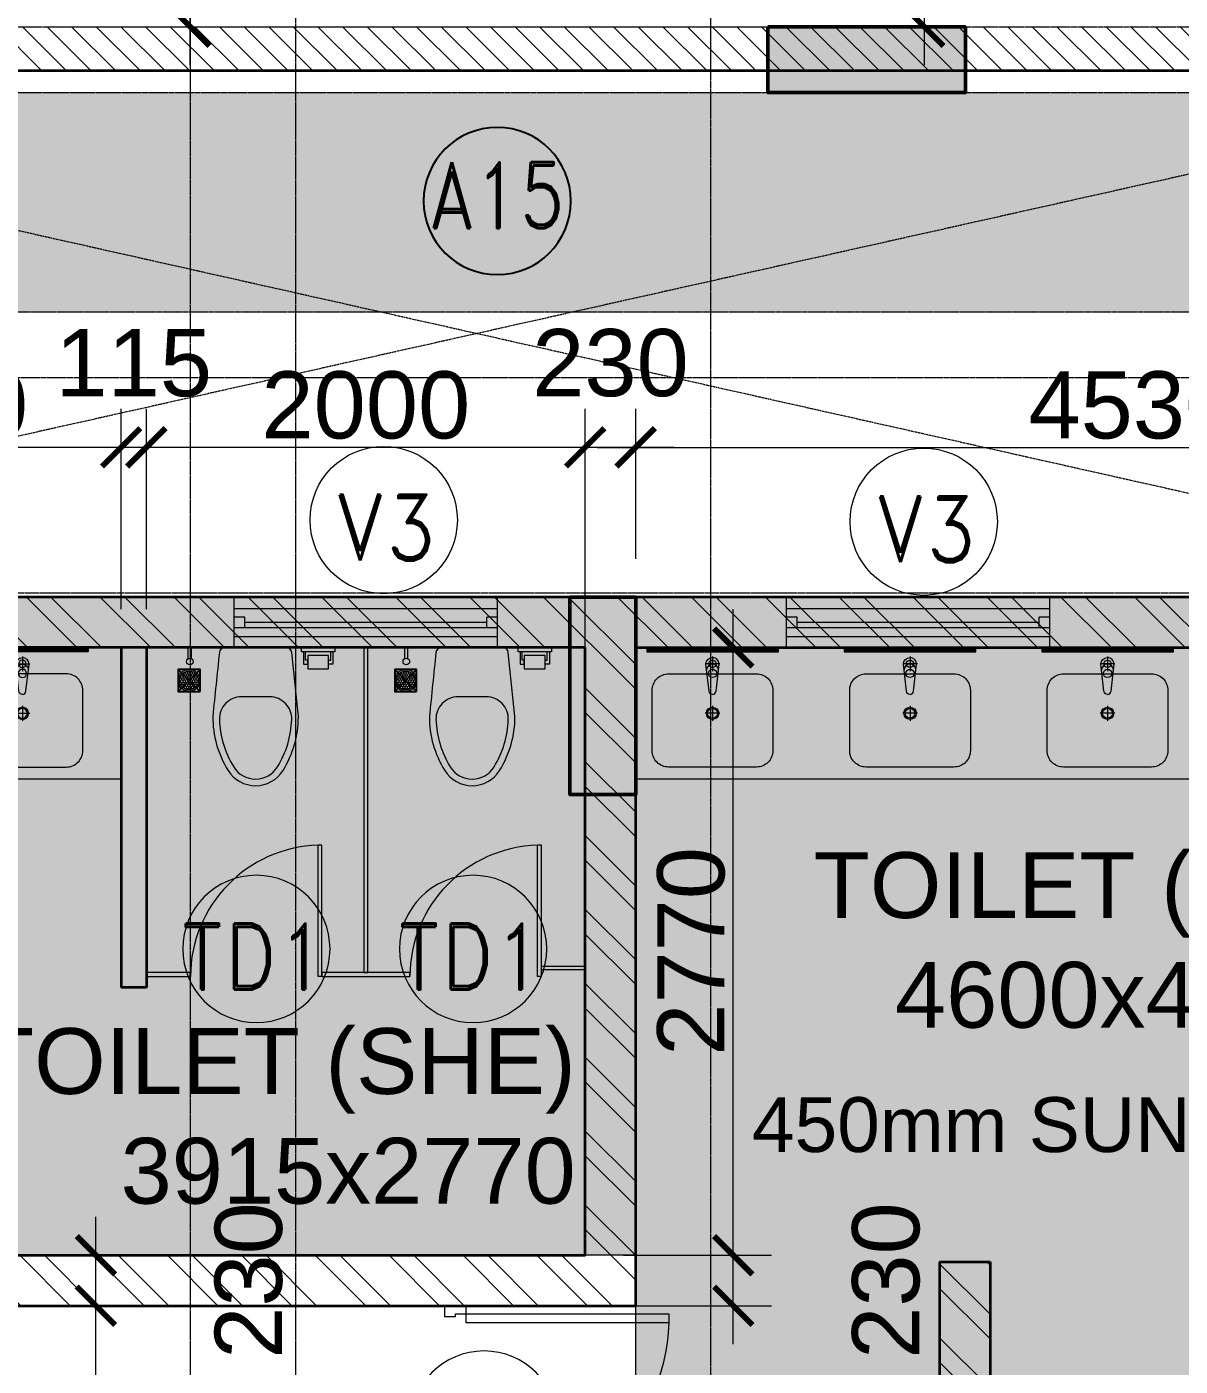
# Model space of a CAD drawing. Header units: millimetres. Extents: x 0 to 147381, y 0 to 170318.
# Drawn here: x 110660 to 115916, y 61512 to 67618 of the extents above; entities that cross this region are included whole.
import ezdxf
from ezdxf.enums import TextEntityAlignment as Align

# ---------------------------------------------------------------- set-up
doc = ezdxf.new("R2010")
doc.units = ezdxf.units.MM
for name, pattern in [('Center', [29.999999, 12, -6, 6, -6]), ('Demolished', [4.8, 3.2, -1.6]), ('Grid Line', [22.225, 12.7, -3.175, 3.175, -3.175]), ('Hidden', [7.14375, 4.7625, -2.38125])]:
    doc.linetypes.add(name, pattern=pattern)
for name, color, linetype, lineweight in [('A-DOOR', 21, 'Continuous', 9), ('A-GLAZ', 151, 'Continuous', 9), ('AR_CUTOUT', 200, 'Continuous', 9), ('AR_STR', 7, 'Continuous', 15), ('AR_WALL_HATCH', 23, 'Continuous', 5), ('Arch_Cutout_No', 2, 'Continuous', 25), ('Arch_Dim', 7, 'Continuous', 25), ('Arch_DW_No', 5, 'Continuous', 15), ('ARCH_WALL', 1, 'Continuous', 35), ('fixtures', 137, 'Continuous', 9), ('G-ANNO-TEXT', 231, 'Continuous', 25), ('MEP-SERVICE TRENCH', 6, 'Continuous', 30), ('S-GRID', 8, 'Continuous', 9), ('STR COL.', 1, 'Continuous', 50)]:
    doc.layers.add(name, color=color, linetype=linetype, lineweight=lineweight)
for name, color, linetype, lineweight, true_color in [('A-FIRE DOOR', 1, 'Continuous', 15, 0xf50000), ('ARCH RCC HATCH', 253, 'Center', 9, 0x9c9c9c), ('S-COLS_HATCH', 252, 'Continuous', 9, 0x8a8a8a)]:
    doc.layers.add(name, color=color, linetype=linetype, lineweight=lineweight, true_color=true_color)
doc.styles.add('Arial_2', font='arial.ttf', dxfattribs={"height": 472.5})
doc.styles.add('DIM', font='arial.ttf')
doc.styles.add('DIM_100', font='romand.shx', dxfattribs={"width": 0.9})
doc.styles.add('SIZE', font='romans.shx', dxfattribs={"width": 0.75, "height": 200})
doc.dimstyles.new('DIM- 175', dxfattribs={"dimscale": 175, "dimtxt": 1.75, "dimasz": 1, "dimexe": 1, "dimexo": 1, "dimgap": 0.2, "dimtad": 1, "dimdec": 0, "dimrnd": 5, "dimzin": 0, "dimdsep": 46, "dimtxsty": 'DIM', "dimblk": 'ARCHTICK', "dimcen": 0, "dimdle": 1, "dimclrd": 3, "dimclre": 5, "dimclrt": 3, "dimadec": 0, "dimazin": 0, "dimtfac": 1, "dimtdec": 0, "dimtofl": 0, "dimtmove": 2, "dimatfit": 3, "dimfxl": 1, "dimtolj": 1, "dimtzin": 0, "dimlwd": 13, "dimlwe": 15, "dimarcsym": 0})

# ---------------------------------------------------------------- blocks, each defined once
blk = doc.blocks.new('A$C59E872DE')
at = {"layer": 'S-GRID', "linetype": 'Grid Line', "ltscale": 0.5}
for p, q in [((73710, 89720.3), (73710, -3251.5)), ((74190, 89720.3), (74190, -4357.6)), ((76081.7, -4357.6), (76081.7, 89720.3)), ((-6964.1, 20500), (94404.8, 20500))]:
    blk.add_line(p, q, dxfattribs=at)
blk = doc.blocks.new('WC-WH')
h = blk.add_hatch()
h.set_pattern_fill('HONEY', color=256, scale=50, angle=180, style=0)
h.set_pattern_definition([(180, (-75, -75), (-9.375, -5.41266), [6.25, -12.5]), (300, (-75, -75), (9.375, -5.41266), [6.25, -12.5]), (240, (-75, -75), (-3e-15, -10.82532), [-12.5, 6.25])])
h.paths.add_polyline_path([(106.7, -303, 1), (193.3, -303, 1)])
for p, q in [((19, 352), (76.2, 352)), ((57.1, 342.4), (19, 342.4)), ((57.1, 332.9), (57.1, 342.4)), ((76.2, 332.9), (57.1, 332.9)), ((76.2, 352), (76.2, 332.9)), ((57.1, 228.1), (19, 228.1)), ((19, 218.6), (76.2, 218.6)), ((57.1, 237.7), (57.1, 228.1)), ((76.2, 237.7), (57.1, 237.7)), ((76.2, 218.6), (76.2, 237.7)), ((50.6, -292.5), (0, -292.5)), ((0, -307.5), (0, -292.5)), ((50.6, -307.5), (0, -307.5))]:
    blk.add_line(p, q)
at = {"lineweight": 25}
for p, q in [((200, -353), (100, -253)), ((100, -353), (200, -253))]:
    blk.add_line(p, q, dxfattribs=at)
for points in [[(19, 209.1), (0, 209.1), (0, 361.5), (19, 361.5)], [(97, 237.7), (97, 332.9), (36.4, 332.9), (36.4, 237.7)]]:
    blk.add_lwpolyline(points, close=True)
for points in [[(315, 195), (22.4, 164.8, 0.384412), (0, 139.9), (0, -140, 0.383904), (22.4, -164.9, 0.001434), (313.7, -194.9, 0.140641), (560.2, -125.2, 0.259738), (630, 0, 0.259738), (560.2, 125.2, 0.139471)], [(225, 64.9), (225, -64.9, 0.422961), (328, -164.8, 0.13189), (544.4, -99.7, 0.259738), (600, 0, 0.259738), (544.4, 99.7, 0.13189), (328, 164.8, 0.422961)]]:
    blk.add_lwpolyline(points, format="xyb", close=True)
blk.add_lwpolyline([(200, -253), (100, -253), (100, -353), (200, -353)], close=True, dxfattribs=at)
for centre, radius in [((63.6, -300), 15), ((150, -303), 50), ((150, -303), 43.3)]:
    blk.add_circle(centre, radius)
blk.add_arc((316.2, -170), 25, 264.2811, 270.16002)
blk = doc.blocks.new('A$C09F33990')
at = {"layer": 'fixtures'}
for p, q in [((-621.4, 0), (-621.4, -18)), ((0, 0), (-621.4, 0)), ((0, 0), (0, -18)), ((0, -18), (-621.4, -18))]:
    blk.add_line(p, q, dxfattribs=at)
blk.add_arc((0, 0), 621.7, 181.65913, 270, dxfattribs=at)
blk = doc.blocks.new('A$C1EE8668A')
at = {"ltscale": 0.09}
h = blk.add_hatch(dxfattribs=at)
h.set_pattern_fill('ANSI31', color=9, scale=25, angle=315, style=0)
h.set_pattern_definition([(360, (68527.483, 50312.197), (1e-15, 3.125), [])])
h.paths.add_polyline_path([(300, -20), (300, 0), (-300, 0), (-300, -20)])
at = {"linetype": 'Continuous'}
for p, q in [((0, 246.5), (0, 313.5)), ((-33.5, 280), (33.5, 280)), ((0, 20.9), (0, 88)), ((-33.5, 54.4), (33.5, 54.4))]:
    blk.add_line(p, q, dxfattribs=at)
blk.add_lwpolyline([(-200, 525), (200, 525, -0.414214), (275, 450), (275, 175, -0.414214), (200, 100), (-200, 100, -0.414214), (-275, 175), (-275, 450, -0.414214)], format="xyb", close=True, dxfattribs=at)
for points in [[(0, 194.4, 0.344513), (-16, 178.4), (-30.2, 55.7, 0.413837), (0, 26.2, 174.780094)], [(0, 194.4, -0.344513), (16, 178.4), (30.2, 55.7, -0.413837), (0, 26.2, -174.780094)]]:
    blk.add_lwpolyline(points, format="xyb", dxfattribs=at)
blk.add_lwpolyline([(300, -20), (300, 0), (-300, 0), (-300, -20)], close=True, dxfattribs=at)
for centre, radius in [((0, 280), 28), ((0, 280), 22.5), ((0, 98.2), 19), ((0, 54.4), 16.8)]:
    blk.add_circle(centre, radius, dxfattribs=at)
for centre, start, end in [((-0.3, 83.1), 184.25707, 270.7253), ((0.3, 83.1), 269.2747, 355.74293)]:
    blk.add_arc(centre, 27, start, end, dxfattribs=at)
blk = doc.blocks.new('A$C6E083EB8')
at = {"linetype": 'Continuous', "lineweight": 13}
for p, q in [((-37.6, 1022.9), (-77.6, 1022.9)), ((-77.6, 1022.9), (-77.6, 98.9)), ((-37.6, 98.9), (-37.6, 1022.9)), ((-77.6, 98.9), (-37.6, 98.9))]:
    blk.add_line(p, q, dxfattribs=at)
for points in [[(-1000, 98.9), (-1000, 0), (-950.5, 0), (-950.5, 49.5), (-962.4, 49.5), (-962.4, 98.9)], [(0, 98.9), (0, 0), (-49.5, 0), (-49.5, 49.5), (-37.6, 49.5), (-37.6, 98.9)]]:
    blk.add_lwpolyline(points, close=True, dxfattribs=at)
blk.add_arc((-37.6, 98.9), 924.8, 92.48223, 180, dxfattribs=at)
blk = doc.blocks.new('A$C4D5E1DB4')
at = {"layer": 'AR_WALL_HATCH', "ltscale": 500}
h = blk.add_hatch(dxfattribs=at)
h.set_pattern_fill('ANSI31', color=256, scale=25)
h.paths.add_polyline_path([(-5750, 1390), (-5750, 1690), (-4950, 1690), (-4950, 1390), (-5750, 1390)], flags=16)
h.paths.add_polyline_path([(-9960, -210.5), (-10160, -210.5), (-10160, -1210), (-9960, -1210)])
h.paths.add_polyline_path([(-10160, 989.5), (-9960, 989.5), (-9960, 1190), (-5050, 1190), (-5050, -1810.5), (-6077.6, -1810.5), (-6077.6, -2010.5), (-4850, -2010.5), (-4850, 1390), (-4950, 1390), (-4950, 1690), (-5750, 1690), (-5750, 1390), (-5820, 1390), (-5820, 2590), (-4850, 2590), (-4850, 2790), (-5820, 2790), (-5820, 3990), (-4850, 3990), (-4850, 4190), (-5681.5, 4190), (-6050, 4190), (-6050, 1390), (-22030.5, 1390), (-22030.5, 1190), (-10160, 1190)])
h = blk.add_hatch(dxfattribs=at)
h.set_pattern_fill('ANSI32', color=256, scale=25)
h.paths.add_polyline_path([(-20850.5, -2427), (-20850.5, -1440), (-16250, -1440), (-16250, -4440.5), (-13220, -4440.5), (-13220, -4210.5), (-16020, -4210.5), (-16020, -1440), (-12105, -1440), (-12105, -4240.5), (-12220, -4240.5), (-12220, -4440.5), (-11905, -4440.5), (-11905, -4301.7), (-11390, -4301.7), (-11390, -4101.7), (-11990, -4101.7), (-11990, -1440), (-10190, -1440), (-10190, -4440.5), (-9960, -4440.5), (-9960, -3540.5), (-5080, -3540.5), (-5080, -4440.5), (-4850, -4440.5), (-4850, -3310.5), (-9960, -3310.5), (-9960, -1210), (-21080.5, -1210), (-21080.5, -2427)])
h = blk.add_hatch(dxfattribs=at)
h.set_pattern_fill('ANSI32', color=256, scale=25)
h.paths.add_polyline_path([(-15546.5, -6210.5), (-15546.5, -5440.5), (-15316.5, -5440.5), (-15316.5, -6440.5), (-21080.5, -6440.5), (-21080.5, -3177), (-20850.5, -3177), (-20850.5, -6210.5), (-17865, -6210.5), (-17865, -4240.5), (-17635, -4240.5), (-17635, -6210.5)])
at = {"layer": 'A-GLAZ'}
for p, q in [((-18137.5, -1440.7), (-18137.5, -1210)), ((-16937.5, -1440.7), (-16937.5, -1210)), ((-15620, -1440.7), (-15620, -1210)), ((-14420, -1440.7), (-14420, -1210)), ((-16937.5, -1261.4), (-18137.5, -1261.4)), ((-14420, -1261.4), (-15620, -1261.4)), ((-18137.5, -1300.9), (-18088.6, -1300.9)), ((-18088.6, -1349.8), (-18088.6, -1300.9)), ((-18088.6, -1325.3), (-16986.4, -1325.3)), ((-16986.4, -1349.8), (-16986.4, -1300.9)), ((-16986.4, -1300.9), (-16937.5, -1300.9)), ((-15620, -1300.9), (-15571.1, -1300.9)), ((-15571.1, -1349.8), (-15571.1, -1300.9)), ((-15571.1, -1325.3), (-14468.9, -1325.3)), ((-14468.9, -1349.8), (-14468.9, -1300.9)), ((-14468.9, -1300.9), (-14420, -1300.9)), ((-18137.5, -1349.8), (-16937.5, -1349.8)), ((-16937.5, -1389.2), (-18137.5, -1389.2)), ((-15620, -1349.8), (-14420, -1349.8)), ((-14420, -1389.2), (-15620, -1389.2))]:
    blk.add_line(p, q, dxfattribs=at)
at = {"layer": 'AR_CUTOUT', "linetype": 'Hidden'}
for p, q in [((-20880.5, 1190), (-10160, -1210)), ((-10190, 1190), (-20880.5, -1210))]:
    blk.add_line(p, q, dxfattribs=at)
at = {"layer": 'ARCH_WALL'}
for p, q in [((-10160, 1190), (-22030.5, 1190)), ((-21080.5, -1210), (-9960, -1210)), ((-16250, -1440), (-20850.5, -1440)), ((-16250, -4440.5), (-16250, -1440)), ((-16020, -1440), (-12105, -1440)), ((-16020, -2910), (-16020, -1440)), ((-14020, -1440), (-14020, -2990)), ((-13905, -1440), (-13905, -2990)), ((-14020, -2990), (-13905, -2990)), ((-17865, -4240.5), (-17865, -6210.5)), ((-17635, -4240.5), (-17865, -4240.5)), ((-17635, -4240.5), (-17635, -6210.5)), ((-13220, -4440.5), (-16250, -4440.5))]:
    blk.add_line(p, q, dxfattribs=at)
blk.add_lwpolyline([(-13220, -4210.5), (-16020, -4210.5), (-16020, -1440)], dxfattribs=at)
at = {"layer": 'fixtures'}
for points in [[(-15011, -2922), (-15029, -2922), (-15029, -1440), (-15011, -1440)], [(-15820, -2892), (-16020, -2892), (-16020, -2910), (-15820, -2910)], [(-15220, -2922), (-14820, -2922), (-14820, -2940), (-15220, -2940)], [(-14220, -2922), (-14020, -2922), (-14020, -2940), (-14220, -2940)]]:
    blk.add_lwpolyline(points, close=True, dxfattribs=at)
for points in [[(-18825, -2040), (-16250, -2040)], [(-13905, -2040), (-12105, -2040)]]:
    blk.add_lwpolyline(points, dxfattribs=at)
at = {"layer": 'A-DOOR', "rotation": 90}
blk.add_blockref('A$C6E083EB8', (-15378.7, -4440.5), dxfattribs=at)
at = {"layer": 'fixtures', "xscale": -1}
for name, p, rotation in [('A$C1EE8668A', (-18400, -1460), 180), ('A$C1EE8668A', (-17500, -1460), 180), ('A$C1EE8668A', (-16600, -1460), 180), ('WC-WH', (-15504.6, -1440), 90), ('WC-WH', (-14517.5, -1440), 90)]:
    blk.add_blockref(name, p, dxfattribs=dict(at, rotation=rotation))
at = {"layer": 'fixtures', "rotation": 180}
blk.add_blockref('A$C1EE8668A', (-13455, -1460), dxfattribs=at)
at = {"layer": 'fixtures', "xscale": -0.963251710380489, "yscale": 0.963251710380489, "zscale": 0.963251710380489, "rotation": 90}
for p in [(-15820, -2940), (-14820, -2940)]:
    blk.add_blockref('A$C09F33990', p, dxfattribs=at)
blk = doc.blocks.new('DW')
at = {"color": 9}
blk.add_circle((0, 0), 671, dxfattribs=at)
at = {"style": 'SIZE', "width": 0.8}
blk.add_attdef('W7', text='', height=500, dxfattribs=at).set_placement((5, -289), align=Align.CENTER)
blk = doc.blocks.new('A$C38A24FCE')
at = {"layer": 'S-COLS_HATCH'}
for points in [[(-10347.3, 21155), (-9447.3, 21155), (-9447.3, 21455), (-10347.3, 21455)], [(-11250, 17955), (-10950, 17955), (-10950, 18855), (-11250, 18855)]]:
    blk.add_hatch(color=256, dxfattribs=at).paths.add_polyline_path(points)
at = {"layer": 'STR COL.'}
for points in [[(-10347.3, 21455), (-10347.3, 21155), (-9447.3, 21155), (-9447.3, 21455)], [(-11250, 18855), (-11250, 17955), (-10950, 17955), (-10950, 18855)]]:
    blk.add_lwpolyline(points, close=True, dxfattribs=at)
blk = doc.blocks.new('_ArchTick')
at = {"color": 0, "linetype": 'ByBlock', "const_width": 0.15}
blk.add_lwpolyline([(-0.5, -0.5), (0.5, 0.5)], dxfattribs=at)
blk = doc.blocks.new('*D664')
at = {"layer": 'Arch_Dim', "color": 3, "lineweight": 13, "transparency": 16777216}
blk.add_line((114750, 67443), (114750, 72693.5), dxfattribs=at)
at = {"layer": 'Arch_Dim', "color": 5, "lineweight": 15, "transparency": 16777216}
for p, q in [((110834.7, 72518.5), (114925, 72518.5)), ((110834.7, 67618), (114925, 67618))]:
    blk.add_line(p, q, dxfattribs=at)
at = {"layer": 'Defpoints', "color": 0, "linetype": 'Continuous', "transparency": 16777216}
for p in [(110659.7, 72518.5), (114750, 72518.5), (110659.7, 67618)]:
    blk.add_point(p, dxfattribs=at)
at = {"layer": 'Arch_Dim', "color": 3, "linetype": 'Continuous', "lineweight": 13, "transparency": 16777216, "xscale": 175, "yscale": 175, "zscale": 175}
for p, rotation in [((114750, 72518.5), 90), ((114750, 67618), 270)]:
    blk.add_blockref('_ArchTick', p, dxfattribs=dict(at, rotation=rotation))
at = {"layer": 'Arch_Dim', "color": 3, "linetype": 'Continuous', "transparency": 16777216, "insert": (114558.6, 70068.2), "char_height": 306.25, "attachment_point": 5, "rotation": 90, "style": 'DIM'}
blk.add_mtext('\\A1;4900', dxfattribs=at)
blk = doc.blocks.new('*D676')
at = {"layer": 'Arch_Dim', "color": 5, "lineweight": 15, "transparency": 16777216}
for p, q in [((113204.7, 64228.5), (113204.7, 65876.1)), ((113434.7, 65193), (113434.7, 65876.1))]:
    blk.add_line(p, q, dxfattribs=at)
at = {"layer": 'Arch_Dim', "color": 3, "lineweight": 13, "transparency": 16777216}
blk.add_line((113609.7, 65701.1), (113029.7, 65701.1), dxfattribs=at)
at = {"layer": 'Defpoints', "color": 0, "linetype": 'Continuous', "transparency": 16777216}
for p in [(113204.7, 65701.1), (113434.7, 65018), (113204.7, 64053.5)]:
    blk.add_point(p, dxfattribs=at)
at = {"layer": 'Arch_Dim', "color": 3, "linetype": 'Continuous', "lineweight": 13, "transparency": 16777216, "xscale": 175, "yscale": 175, "zscale": 175, "rotation": 180}
blk.add_blockref('_ArchTick', (113204.7, 65701.1), dxfattribs=at)
at = {"layer": 'Arch_Dim', "color": 3, "linetype": 'Continuous', "lineweight": 13, "transparency": 16777216, "xscale": 175, "yscale": 175, "zscale": 175}
blk.add_blockref('_ArchTick', (113434.7, 65701.1), dxfattribs=at)
at = {"layer": 'Arch_Dim', "color": 3, "linetype": 'Continuous', "transparency": 16777216, "insert": (113319.7, 66085.1), "char_height": 306.25, "attachment_point": 5, "style": 'DIM'}
blk.add_mtext('\\A1;230', dxfattribs=at)
blk = doc.blocks.new('*D677')
at = {"layer": 'Arch_Dim', "color": 5, "lineweight": 15, "transparency": 16777216}
for p, q in [((111204.7, 64963), (111204.7, 65876.1)), ((113204.7, 64228.5), (113204.7, 65876.1))]:
    blk.add_line(p, q, dxfattribs=at)
at = {"layer": 'Arch_Dim', "color": 3, "lineweight": 13, "transparency": 16777216}
blk.add_line((113379.7, 65701.1), (111029.7, 65701.1), dxfattribs=at)
at = {"layer": 'Defpoints', "color": 0, "linetype": 'Continuous', "transparency": 16777216}
for p in [(111204.7, 65701.1), (111204.7, 64788), (113204.7, 64053.5)]:
    blk.add_point(p, dxfattribs=at)
at = {"layer": 'Arch_Dim', "color": 3, "linetype": 'Continuous', "lineweight": 13, "transparency": 16777216, "xscale": 175, "yscale": 175, "zscale": 175, "rotation": 180}
blk.add_blockref('_ArchTick', (111204.7, 65701.1), dxfattribs=at)
at = {"layer": 'Arch_Dim', "color": 3, "linetype": 'Continuous', "lineweight": 13, "transparency": 16777216, "xscale": 175, "yscale": 175, "zscale": 175}
blk.add_blockref('_ArchTick', (113204.7, 65701.1), dxfattribs=at)
at = {"layer": 'Arch_Dim', "color": 3, "linetype": 'Continuous', "transparency": 16777216, "insert": (112204.7, 65892.5), "char_height": 306.25, "attachment_point": 5, "style": 'DIM'}
blk.add_mtext('\\A1;2000', dxfattribs=at)
blk = doc.blocks.new('*D678')
at = {"layer": 'Arch_Dim', "color": 5, "lineweight": 15, "transparency": 16777216}
for p, q in [((111089.7, 64963), (111089.7, 65876.1)), ((111204.7, 64963), (111204.7, 65876.1))]:
    blk.add_line(p, q, dxfattribs=at)
at = {"layer": 'Arch_Dim', "color": 3, "lineweight": 13, "transparency": 16777216}
blk.add_line((111379.7, 65701.1), (110914.7, 65701.1), dxfattribs=at)
at = {"layer": 'Defpoints', "color": 0, "linetype": 'Continuous', "transparency": 16777216}
for p in [(111089.7, 65701.1), (111089.7, 64788), (111204.7, 64788)]:
    blk.add_point(p, dxfattribs=at)
at = {"layer": 'Arch_Dim', "color": 3, "linetype": 'Continuous', "lineweight": 13, "transparency": 16777216, "xscale": 175, "yscale": 175, "zscale": 175, "rotation": 180}
blk.add_blockref('_ArchTick', (111089.7, 65701.1), dxfattribs=at)
at = {"layer": 'Arch_Dim', "color": 3, "linetype": 'Continuous', "lineweight": 13, "transparency": 16777216, "xscale": 175, "yscale": 175, "zscale": 175}
blk.add_blockref('_ArchTick', (111204.7, 65701.1), dxfattribs=at)
at = {"layer": 'Arch_Dim', "color": 3, "linetype": 'Continuous', "transparency": 16777216, "insert": (111147.2, 66085), "char_height": 306.25, "attachment_point": 5, "style": 'DIM'}
blk.add_mtext('\\A1;115', dxfattribs=at)
blk = doc.blocks.new('*D679')
at = {"layer": 'Arch_Dim', "color": 5, "lineweight": 15, "transparency": 16777216}
for p, q in [((109289.7, 64963), (109289.7, 65876.1)), ((111089.7, 64963), (111089.7, 65876.1))]:
    blk.add_line(p, q, dxfattribs=at)
at = {"layer": 'Arch_Dim', "color": 3, "lineweight": 13, "transparency": 16777216}
blk.add_line((111264.7, 65701.1), (109114.7, 65701.1), dxfattribs=at)
at = {"layer": 'Defpoints', "color": 0, "linetype": 'Continuous', "transparency": 16777216}
for p in [(109289.7, 65701.1), (109289.7, 64788), (111089.7, 64788)]:
    blk.add_point(p, dxfattribs=at)
at = {"layer": 'Arch_Dim', "color": 3, "linetype": 'Continuous', "lineweight": 13, "transparency": 16777216, "xscale": 175, "yscale": 175, "zscale": 175, "rotation": 180}
blk.add_blockref('_ArchTick', (109289.7, 65701.1), dxfattribs=at)
at = {"layer": 'Arch_Dim', "color": 3, "linetype": 'Continuous', "lineweight": 13, "transparency": 16777216, "xscale": 175, "yscale": 175, "zscale": 175}
blk.add_blockref('_ArchTick', (111089.7, 65701.1), dxfattribs=at)
at = {"layer": 'Arch_Dim', "color": 3, "linetype": 'Continuous', "transparency": 16777216, "insert": (110189.7, 65892.5), "char_height": 306.25, "attachment_point": 5, "style": 'DIM'}
blk.add_mtext('\\A1;1800', dxfattribs=at)
blk = doc.blocks.new('*D684')
at = {"layer": 'Arch_Dim', "color": 3, "lineweight": 13, "transparency": 16777216}
blk.add_line((110974.6, 59813), (110974.6, 61963), dxfattribs=at)
at = {"layer": 'Arch_Dim', "color": 5, "lineweight": 15, "transparency": 16777216}
blk.add_line((111259.7, 59988), (110799.6, 59988), dxfattribs=at)
at = {"layer": 'Defpoints', "color": 0, "linetype": 'Continuous', "transparency": 16777216}
for p in [(110974.6, 61788), (110974.6, 61788), (111434.7, 59988)]:
    blk.add_point(p, dxfattribs=at)
at = {"layer": 'Arch_Dim', "color": 3, "linetype": 'Continuous', "lineweight": 13, "transparency": 16777216, "xscale": 175, "yscale": 175, "zscale": 175}
for p, rotation in [((110974.6, 61788), 90), ((110974.6, 59988), 270)]:
    blk.add_blockref('_ArchTick', p, dxfattribs=dict(at, rotation=rotation))
at = {"layer": 'Arch_Dim', "color": 3, "linetype": 'Continuous', "transparency": 16777216, "insert": (110783.2, 60888), "char_height": 306.25, "attachment_point": 5, "rotation": 90, "style": 'DIM'}
blk.add_mtext('\\A1;1800', dxfattribs=at)
blk = doc.blocks.new('*D685')
at = {"layer": 'Arch_Dim', "color": 3, "lineweight": 13, "transparency": 16777216}
blk.add_line((110974.6, 61613), (110974.6, 62193), dxfattribs=at)
at = {"layer": 'Arch_Dim', "color": 5, "lineweight": 15, "transparency": 16777216}
blk.add_line((110579.7, 62018), (111149.6, 62018), dxfattribs=at)
at = {"layer": 'Defpoints', "color": 0, "linetype": 'Continuous', "transparency": 16777216}
for p in [(110404.7, 62018), (110974.6, 62018), (110974.6, 61788)]:
    blk.add_point(p, dxfattribs=at)
at = {"layer": 'Arch_Dim', "color": 3, "linetype": 'Continuous', "lineweight": 13, "transparency": 16777216, "xscale": 175, "yscale": 175, "zscale": 175}
for p, rotation in [((110974.6, 62018), 90), ((110974.6, 61788), 270)]:
    blk.add_blockref('_ArchTick', p, dxfattribs=dict(at, rotation=rotation))
at = {"layer": 'Arch_Dim', "color": 3, "linetype": 'Continuous', "transparency": 16777216, "insert": (111671.5, 61903), "char_height": 306.25, "attachment_point": 5, "rotation": 90, "style": 'DIM'}
blk.add_mtext('\\A1;230', dxfattribs=at)
blk = doc.blocks.new('*D686')
at = {"layer": 'Arch_Dim', "color": 3, "lineweight": 13, "transparency": 16777216}
blk.add_line((113879.2, 61612.5), (113879.2, 62193), dxfattribs=at)
at = {"layer": 'Arch_Dim', "color": 5, "lineweight": 15, "transparency": 16777216}
for p, q in [((113379.7, 62018), (114054.2, 62018)), ((113379.7, 61787.5), (114054.2, 61787.5))]:
    blk.add_line(p, q, dxfattribs=at)
at = {"layer": 'Defpoints', "color": 0, "linetype": 'Continuous', "transparency": 16777216}
for p in [(113204.7, 62018), (113879.2, 62018), (113204.7, 61787.5)]:
    blk.add_point(p, dxfattribs=at)
at = {"layer": 'Arch_Dim', "color": 3, "linetype": 'Continuous', "lineweight": 13, "transparency": 16777216, "xscale": 175, "yscale": 175, "zscale": 175}
for p, rotation in [((113879.2, 62018), 90), ((113879.2, 61787.5), 270)]:
    blk.add_blockref('_ArchTick', p, dxfattribs=dict(at, rotation=rotation))
at = {"layer": 'Arch_Dim', "color": 3, "linetype": 'Continuous', "transparency": 16777216, "insert": (114576.1, 61902.7), "char_height": 306.25, "attachment_point": 5, "rotation": 90, "style": 'DIM'}
blk.add_mtext('\\A1;230', dxfattribs=at)
blk = doc.blocks.new('*D687')
at = {"layer": 'Arch_Dim', "color": 3, "lineweight": 13, "transparency": 16777216}
blk.add_line((113879.2, 61843), (113879.2, 64963.5), dxfattribs=at)
at = {"layer": 'Arch_Dim', "color": 5, "lineweight": 15, "transparency": 16777216}
for p, q in [((113609.7, 64788.5), (114054.2, 64788.5)), ((113379.7, 62018), (114054.2, 62018))]:
    blk.add_line(p, q, dxfattribs=at)
at = {"layer": 'Defpoints', "color": 0, "linetype": 'Continuous', "transparency": 16777216}
for p in [(113434.7, 64788.5), (113879.2, 64788.5), (113204.7, 62018)]:
    blk.add_point(p, dxfattribs=at)
at = {"layer": 'Arch_Dim', "color": 3, "linetype": 'Continuous', "lineweight": 13, "transparency": 16777216, "xscale": 175, "yscale": 175, "zscale": 175}
for p, rotation in [((113879.2, 64788.5), 90), ((113879.2, 62018), 270)]:
    blk.add_blockref('_ArchTick', p, dxfattribs=dict(at, rotation=rotation))
at = {"layer": 'Arch_Dim', "color": 3, "linetype": 'Continuous', "transparency": 16777216, "insert": (113687.8, 63403.2), "char_height": 306.25, "attachment_point": 5, "rotation": 90, "style": 'DIM'}
blk.add_mtext('\\A1;2770', dxfattribs=at)
blk = doc.blocks.new('*D791')
at = {"layer": 'Arch_Dim', "color": 5, "lineweight": 15, "transparency": 16777216}
for p, q in [((113434.7, 65193), (113434.7, 65876.1)), ((117965.2, 65193), (117965.2, 65876.1))]:
    blk.add_line(p, q, dxfattribs=at)
at = {"layer": 'Arch_Dim', "color": 3, "lineweight": 13, "transparency": 16777216}
blk.add_line((113259.7, 65701.1), (118140.2, 65701.1), dxfattribs=at)
at = {"layer": 'Defpoints', "color": 0, "linetype": 'Continuous', "transparency": 16777216}
for p in [(117965.2, 65701.1), (113434.7, 65018), (117965.2, 65018)]:
    blk.add_point(p, dxfattribs=at)
at = {"layer": 'Arch_Dim', "color": 3, "linetype": 'Continuous', "lineweight": 13, "transparency": 16777216, "xscale": 175, "yscale": 175, "zscale": 175, "rotation": 180}
blk.add_blockref('_ArchTick', (113434.7, 65701.1), dxfattribs=at)
at = {"layer": 'Arch_Dim', "color": 3, "linetype": 'Continuous', "lineweight": 13, "transparency": 16777216, "xscale": 175, "yscale": 175, "zscale": 175}
blk.add_blockref('_ArchTick', (117965.2, 65701.1), dxfattribs=at)
at = {"layer": 'Arch_Dim', "color": 3, "linetype": 'Continuous', "transparency": 16777216, "insert": (115700, 65892.6), "char_height": 306.25, "attachment_point": 5, "style": 'DIM'}
blk.add_mtext('\\A1;4530', dxfattribs=at)
blk = doc.blocks.new('A$C3C7D33BB')
at = {"layer": 'MEP-SERVICE TRENCH', "linetype": 'Continuous'}
h = blk.add_hatch(dxfattribs=at)
h.set_pattern_fill('DOTS', color=256, scale=100)
h.set_pattern_definition([(0, (-479940.34, 234563.17), (79.375, 158.75), [0, -158.75])])
h.paths.add_polyline_path([(239, 30899.3), (-6668, 78252.4), (-11561.4, 77257.4), (-15618.3, 77257.4), (-15618.3, 75607.4), (-9465.5, 75607.4), (-6126.6, 52716.1), (-13537.1, 52693), (-13535.1, 51043), (-5886, 51066.9), (-3199.4, 32652.9), (-24851, 32652.9), (-24847.7, 31652.9), (-11717.8, 31652.9), (-11717.8, 31002.9), (-2915, 31002.9), (-2973.8, 27330.9), (-13938.3, 27330.9), (-13938.3, 25680.9), (-3002.5, 25680.9), (-3449.4, 65.4), (-298.9, 65.4)])
at = {"layer": 'MEP-SERVICE TRENCH', "linetype": 'Demolished', "lineweight": 9}
for p, q in [((-26808.8, 32952.9), (-3546.2, 32952.9)), ((-25608.8, 32652.9), (-3199.4, 32652.9)), ((-11717.8, 31652.9), (-25608.8, 31652.9)), ((-12017.8, 31352.9), (-26808.8, 31352.9))]:
    blk.add_line(p, q, dxfattribs=at)
blk = doc.blocks.new('*D748')
at = {"layer": 'Arch_Dim', "color": 3, "lineweight": 13, "transparency": 16777216}
blk.add_line((111404.7, 67443), (111404.7, 69793.5), dxfattribs=at)
at = {"layer": 'Arch_Dim', "color": 5, "lineweight": 15, "transparency": 16777216}
for p, q in [((110834.7, 69618.5), (111579.7, 69618.5)), ((110834.7, 67618), (111579.7, 67618))]:
    blk.add_line(p, q, dxfattribs=at)
at = {"layer": 'Defpoints', "color": 0, "linetype": 'Continuous', "transparency": 16777216}
for p in [(110659.7, 69618.5), (111404.7, 69618.5), (110659.7, 67618)]:
    blk.add_point(p, dxfattribs=at)
at = {"layer": 'Arch_Dim', "color": 3, "linetype": 'Continuous', "lineweight": 13, "transparency": 16777216, "xscale": 175, "yscale": 175, "zscale": 175}
for p, rotation in [((111404.7, 69618.5), 90), ((111404.7, 67618), 270)]:
    blk.add_blockref('_ArchTick', p, dxfattribs=dict(at, rotation=rotation))
at = {"layer": 'Arch_Dim', "color": 3, "linetype": 'Continuous', "transparency": 16777216, "insert": (111213.4, 68618.2), "char_height": 306.25, "attachment_point": 5, "rotation": 90, "style": 'DIM'}
blk.add_mtext('\\A1;2000', dxfattribs=at)

msp = doc.modelspace()

# ---------------------------------------------------------------- block references
at = {"layer": 'ARCH RCC HATCH', "linetype": 'Continuous'}
msp.add_blockref('A$C59E872DE', (37694.7, 44538), dxfattribs=at)

# ---------------------------------------------------------------- next in the draw order: hatches: boundary and pattern name
h = msp.add_hatch(dxfattribs=at)
h.set_pattern_fill('DOTS', color=256, scale=50)
h.set_pattern_definition([(0, (112242.8, 269228.23), (39.6875, 79.375), [0, -79.375])])
h.paths.add_polyline_path([(118265.2, 65018.5), (118269.8, 60017.5), (113434.7, 60017.5), (113434.7, 60087.5), (113434.7, 62018), (102334.7, 62018), (102334.7, 62687.5), (107374.7, 62687.5), (107374.7, 64118), (107444.7, 64118), (107444.7, 65018)])

# ---------------------------------------------------------------- next in the draw order: linework, layer by layer
msp.add_lwpolyline([(118265.2, 65018.5), (118269.8, 60017.5), (113434.7, 60017.5), (113434.7, 60087.5), (113434.7, 62018), (102334.7, 62018), (102334.7, 62687.5), (107374.7, 62687.5), (107374.7, 64118), (107444.7, 64118), (107444.7, 65018)], close=True, dxfattribs=at)

# ---------------------------------------------------------------- next in the draw order: block references
at = {"layer": 'A-FIRE DOOR', "linetype": 'Continuous', "xscale": -1}
msp.add_blockref('A$C4D5E1DB4', (97184.7, 66228.5), dxfattribs=at)
at = {"layer": 'AR_STR', "linetype": 'Continuous'}
msp.add_blockref('A$C38A24FCE', (124384.7, 46163), dxfattribs=at)
at = {"layer": 'Arch_Cutout_No'}
ref = msp.add_blockref('DW', (112803.6, 66824), dxfattribs=dict(at, xscale=-0.500148192420602, yscale=0.500148192420602, zscale=0.500148192420602))
ref.add_attrib('W71', 'A15', dxfattribs={"layer": '0', "height": 300, "style": 'DIM_100', "width": 0.8}).set_placement((112802.9, 66700.7), align=Align.CENTER)
at = {"layer": 'Arch_Dim', "linetype": 'Continuous'}
msp.add_blockref('A$C3C7D33BB', (132953.6, 34665.1), dxfattribs=at)
at = {"layer": 'Arch_DW_No'}
ref = msp.add_blockref('DW', (112286.2, 65369.6), dxfattribs=dict(at, xscale=0.5001481924206014, yscale=0.5001481924206014, zscale=0.5001481924206014, rotation=291.467010438918))
ref.add_attrib('W71', 'V3', dxfattribs={"layer": '0', "height": 300, "style": 'DIM_100', "width": 0.9}).set_placement((112295.3, 65185.1), align=Align.CENTER)
ref = msp.add_blockref('DW', (114747.2, 65362), dxfattribs=dict(at, xscale=0.5001481924206014, yscale=0.5001481924206014, zscale=0.5001481924206014, rotation=291.467010438918))
ref.add_attrib('W71', 'V3', dxfattribs={"layer": '0', "height": 300, "style": 'DIM_100', "width": 0.9}).set_placement((114756.3, 65177.4), align=Align.CENTER)
ref = msp.add_blockref('DW', (111706, 63414.4), dxfattribs=dict(at, xscale=-0.5001481924206014, yscale=0.5001481924206014, zscale=0.5001481924206014, rotation=68.53298956108209))
ref.add_attrib('W71', 'TD1', dxfattribs={"layer": '0', "height": 300, "style": 'DIM_100', "width": 0.9}).set_placement((111696.9, 63229.9), align=Align.CENTER)
ref = msp.add_blockref('DW', (112693.6, 63414.4), dxfattribs=dict(at, xscale=-0.5001481924206014, yscale=0.5001481924206014, zscale=0.5001481924206014, rotation=68.53298956108209))
ref.add_attrib('W71', 'TD1', dxfattribs={"layer": '0', "height": 300, "style": 'DIM_100', "width": 0.9}).set_placement((112684.5, 63229.9), align=Align.CENTER)
ref = msp.add_blockref('DW', (112743.3, 61246), dxfattribs=dict(at, xscale=-0.5001481924206014, yscale=0.5001481924206014, zscale=0.5001481924206014, rotation=68.53298956108209))
ref.add_attrib('W71', 'TD3', dxfattribs={"layer": '0', "height": 300, "style": 'DIM_100', "width": 0.8}).set_placement((112734.2, 61061.4), align=Align.CENTER)

# ---------------------------------------------------------------- next in the draw order: texts
at = {"layer": 'G-ANNO-TEXT', "color": 7, "style": 'Arial_2'}
for s, insert, char_height, width, attachment_point in [('TOILET (HE)\\P4600x4770', (116690.2, 63855.5), 300, 3419.568, 3), ('TOILET (SHE)\\P3915x2770', (113161.2, 63053.4), 300, 3419.568, 3), ('{\\C256;450mm SUNK}', (113964.4, 62738.6), 250, 2672.496, 1)]:
    msp.add_mtext(s, dxfattribs=dict(at, insert=insert, char_height=char_height, width=width, attachment_point=attachment_point))

# ---------------------------------------------------------------- next in the draw order: dimensions: what is measured, and where the dimension line sits
at = {"layer": 'Arch_Dim', "linetype": 'Continuous'}
for base, p1, p2, angle, picture, middle in [((114749.9528817, 72518.4834322), (110659.7233421, 67617.9834324), (110659.7233417, 72518.4834322), 90, '*D664', (114558.5899042, 70068.2334323)), ((111404.7233416, 69618.4834322), (110659.7233415, 67617.9834324), (110659.7233417, 69618.4834322), 90, '*D748', (111213.3603641, 68618.2334323)), ((111089.7, 65701.1), (111204.7, 64788), (111089.7, 64788), 180, '*D678', (111147.2, 66085)), ((113204.7, 65701.1), (113434.7, 65018), (113204.7, 64053.5), 180, '*D676', (113319.7, 66085.1)), ((109289.7, 65701.1), (111089.7, 64788), (109289.7, 64788), 180, '*D679', (110189.7, 65892.5)), ((111204.7, 65701.1), (113204.7, 64053.5), (111204.7, 64788), 180, '*D677', (112204.7, 65892.5)), ((113879.1635484, 64788.4834322), (113204.7233417, 62017.9834322), (113434.7233421, 64788.4834322), 90, '*D687', (113687.8005709, 63403.2334322)), ((110974.6, 62018), (110974.6, 61788), (110404.7, 62018), 90, '*D685', (111671.5, 61903)), ((113879.1635484, 62017.9834322), (113204.7233421, 61787.4834323), (113204.7233417, 62017.9834322), 90, '*D686', (114576.0658335, 61902.7334322)), ((110974.6, 61788), (111434.7, 59988), (110974.6, 61788), 90, '*D684', (110783.2, 60888))]:
    dim = msp.add_linear_dim(base=base, p1=p1, p2=p2, angle=angle, dimstyle='DIM- 175', dxfattribs=at)
    dim.commit()
    dim.dimension.update_dxf_attribs({"geometry": picture, "text_midpoint": middle})
dim = msp.add_linear_dim(base=(117965.2233415, 65701.1006056), p1=(113434.7233415, 65017.9834324), p2=(117965.2233415, 65017.9834323), dimstyle='DIM- 175', dxfattribs=at)
dim.commit()
dim.dimension.update_dxf_attribs({"geometry": '*D791', "text_midpoint": (115699.9733415, 65892.568034)})

doc.saveas('drawing.dxf')
